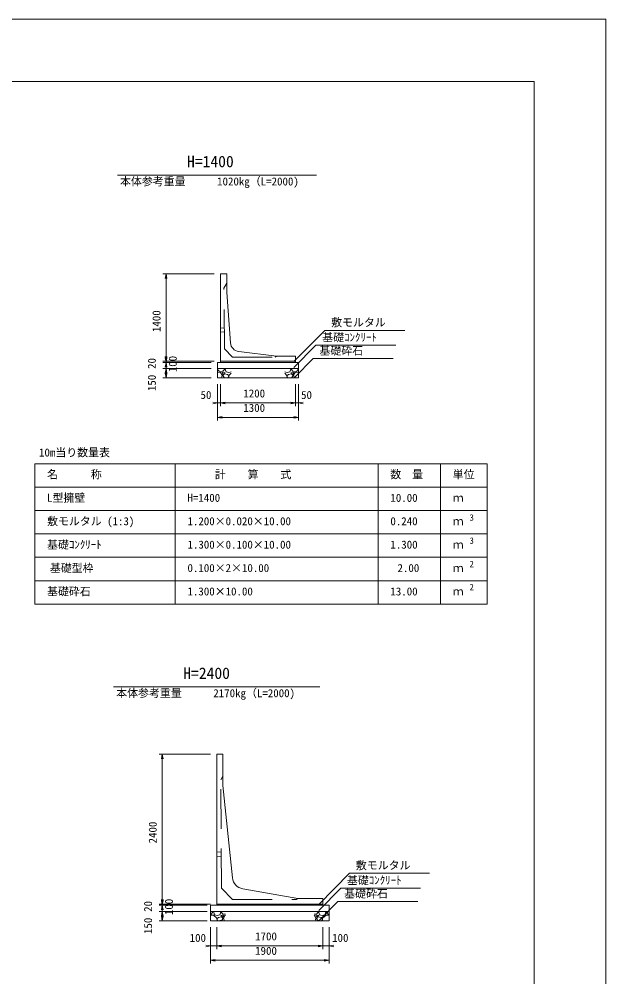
# Model space of a CAD drawing. Units: millimetres, scale not verified, with parts at other scales. Extents: x 0 to 84100, y 0 to 59400.
# Drawn here: x 65298 to 84100, y 28708 to 59400 of the extents above; entities that cross this region are included whole.
import ezdxf
from ezdxf.enums import TextEntityAlignment as Align

# ---------------------------------------------------------------- set-up
doc = ezdxf.new("R2010")
doc.units = ezdxf.units.MM
doc.header["$LTSCALE"] = 100
doc.linetypes.add('USER1', pattern=[19.05, 12.7, -6.35])
for name, color, linetype, lineweight in [('D-MTR-FRAM（材料表図枠）', 2, 'Continuous', 18), ('D-STR-DIM（寸法）', 7, 'Continuous', 18), ('D-STR-HTXT（旗揚げ）', 7, 'Continuous', 18), ('D-STR-STRn（構造物）', 7, 'Continuous', 18), ('D-STR（構造物外形線）', 1, 'Continuous', 18), ('D-TTL(外枠）', 2, 'Continuous', 18), ('DEFPOINTS_2', 8, 'Continuous', 18)]:
    doc.layers.add(name, color=color, linetype=linetype, lineweight=lineweight)
for name, color, linetype in [('D-MTR-TXT(文字列）', 7, 'Continuous'), ('D-MTR（材料表タイトル）', 7, 'Continuous'), ('D-STR-TXT（文字）', 7, 'Continuous'), ('D-TTL-TXT（文字）', 7, 'Continuous')]:
    doc.layers.add(name, color=color, linetype=linetype)
doc.styles.add('ＭＳ ゴシック', font='')
doc.styles.get('ＭＳ ゴシック').set_extended_font_data('MS Gothic')

msp = doc.modelspace()

# ---------------------------------------------------------------- linework, layer by layer
at = {"layer": 'D-MTR-FRAM（材料表図枠）'}
for p, q in [((65800, 45154.4), (80300, 45154.4)), ((65800, 40654.4), (65800, 45154.4)), ((70300, 40654.4), (70300, 45154.4)), ((76800, 40654.4), (76800, 45154.4)), ((78800, 41954.4), (78800, 45154.4)), ((78800, 40654.4), (78800, 45154.4)), ((80300, 40654.4), (80300, 45154.4)), ((65800, 44404.4), (80300, 44404.4)), ((65800, 43654.4), (80300, 43654.4)), ((65800, 42904.4), (80300, 42904.4)), ((65800, 42154.4), (80300, 42154.4)), ((65800, 41404.4), (80300, 41404.4)), ((65800, 40654.4), (80300, 40654.4))]:
    msp.add_line(p, q, dxfattribs=at)
at = {"layer": 'D-STR-DIM（寸法）'}
for p, q in [((71549.8, 51240), (69904.8, 51240)), ((69979.8, 51090), (70004.8, 51240)), ((70004.8, 51240), (70029.8, 51090)), ((70004.8, 51240), (70004.8, 51220)), ((70004.8, 51220), (70004.8, 48460)), ((70004.8, 48440), (69979.8, 48590)), ((70004.8, 48440), (69979.8, 48590)), ((70004.8, 48400), (69979.8, 48550)), ((70029.8, 48590), (70004.8, 48440)), ((70029.8, 48590), (70004.8, 48440)), ((70029.8, 48550), (70004.8, 48400)), ((71549.8, 48440), (69904.8, 48440)), ((71549.8, 48440), (69904.8, 48440)), ((71449.8, 48400), (69904.8, 48400)), ((71449.8, 48400), (69904.8, 48400)), ((71449.8, 48200), (69904.8, 48200)), ((71449.8, 48200), (69904.8, 48200)), ((69979.8, 48250), (70004.8, 48400)), ((69979.8, 48050), (70004.8, 48200)), ((69979.8, 48050), (70004.8, 48200)), ((70004.8, 48460), (70004.8, 48480)), ((70004.8, 48440), (70004.8, 48460)), ((70004.8, 48440), (70004.8, 48460)), ((70004.8, 48420), (70004.8, 48440)), ((70004.8, 48440), (70004.8, 48400)), ((70004.8, 48400), (70004.8, 48420)), ((70004.8, 48400), (70004.8, 48200)), ((70004.8, 48400), (70029.8, 48250)), ((70004.8, 48400), (70004.8, 48380)), ((70004.8, 48380), (70004.8, 48360)), ((70004.8, 48200), (70029.8, 48050)), ((70004.8, 48200), (70004.8, 48180)), ((70004.8, 48200), (70029.8, 48050)), ((70004.8, 48200), (70004.8, 48180)), ((71449.8, 47900), (69904.8, 47900)), ((70004.8, 47900), (69979.8, 48050)), ((70004.8, 48180), (70004.8, 47920)), ((70004.8, 48180), (70004.8, 48160)), ((70029.8, 48050), (70004.8, 47900)), ((70004.8, 47900), (70004.8, 47920)), ((71649.8, 47700), (71649.8, 46999.7)), ((71649.8, 47700), (71649.8, 46537.1)), ((71749.8, 47700), (71749.8, 46999.7)), ((71749.8, 47700), (71749.8, 46999.7)), ((74149.8, 47700), (74149.8, 46999.7)), ((74149.8, 47700), (74149.8, 46999.7)), ((74249.8, 47700), (74249.8, 46999.7)), ((74249.8, 47700), (74249.8, 46537.1)), ((71499.8, 47124.7), (71649.8, 47099.7)), ((71649.8, 47099.7), (71499.8, 47074.7)), ((71629.8, 47099.7), (71609.8, 47099.7)), ((71649.8, 47099.7), (71629.8, 47099.7)), ((71749.8, 47099.7), (71649.8, 47099.7)), ((71749.8, 47099.7), (71899.8, 47124.7)), ((71749.8, 47099.7), (71899.8, 47124.7)), ((71899.8, 47074.7), (71749.8, 47099.7)), ((71749.8, 47099.7), (71769.8, 47099.7)), ((71899.8, 47074.7), (71749.8, 47099.7)), ((71749.8, 47099.7), (71769.8, 47099.7)), ((71769.8, 47099.7), (71789.8, 47099.7)), ((71769.8, 47099.7), (74129.8, 47099.7)), ((73999.8, 47124.7), (74149.8, 47099.7)), ((73999.8, 47124.7), (74149.8, 47099.7)), ((74149.8, 47099.7), (73999.8, 47074.7)), ((74149.8, 47099.7), (73999.8, 47074.7)), ((74129.8, 47099.7), (74109.8, 47099.7)), ((74149.8, 47099.7), (74129.8, 47099.7)), ((74149.8, 47099.7), (74129.8, 47099.7)), ((74149.8, 47099.7), (74249.8, 47099.7)), ((74249.8, 47099.7), (74399.8, 47124.7)), ((74399.8, 47074.7), (74249.8, 47099.7)), ((74249.8, 47099.7), (74269.8, 47099.7)), ((74269.8, 47099.7), (74289.8, 47099.7)), ((71649.8, 46637.1), (71799.8, 46662.1)), ((74099.8, 46662.1), (74249.8, 46637.1)), ((71799.8, 46612.1), (71649.8, 46637.1)), ((71649.8, 46637.1), (71669.8, 46637.1)), ((74229.8, 46637.1), (71669.8, 46637.1)), ((74249.8, 46637.1), (74099.8, 46612.1)), ((74249.8, 46637.1), (74229.8, 46637.1)), ((71428.1, 35840.6), (69783.2, 35840.6)), ((69858.2, 35690.6), (69883.2, 35840.6)), ((69883.2, 35840.6), (69908.2, 35690.6)), ((69883.2, 35840.6), (69883.2, 35820.6)), ((69883.2, 35820.6), (69883.2, 31060.6)), ((71428.1, 31040.6), (69783.2, 31040.6)), ((71428.1, 31040.6), (69783.2, 31040.6)), ((71328.1, 31000.6), (69783.2, 31000.6)), ((71328.1, 31000.6), (69783.2, 31000.6)), ((69883.2, 31040.6), (69858.2, 31190.6)), ((69883.2, 31040.6), (69858.2, 31190.6)), ((69883.2, 31000.6), (69858.2, 31150.6)), ((69858.2, 30850.6), (69883.2, 31000.6)), ((69908.2, 31190.6), (69883.2, 31040.6)), ((69908.2, 31190.6), (69883.2, 31040.6)), ((69908.2, 31150.6), (69883.2, 31000.6)), ((69883.2, 31060.6), (69883.2, 31080.6)), ((69883.2, 31040.6), (69883.2, 31060.6)), ((69883.2, 31040.6), (69883.2, 31060.6)), ((69883.2, 31020.6), (69883.2, 31040.6)), ((69883.2, 31040.6), (69883.2, 31000.6)), ((69883.2, 31000.6), (69883.2, 31020.6)), ((69883.2, 31000.6), (69883.2, 30800.6)), ((69883.2, 31000.6), (69908.2, 30850.6)), ((69883.2, 31000.6), (69883.2, 30980.6)), ((71328.1, 30800.6), (69783.2, 30800.6)), ((71328.1, 30800.6), (69783.2, 30800.6)), ((69858.2, 30650.6), (69883.2, 30800.6)), ((69858.2, 30650.6), (69883.2, 30800.6)), ((69883.2, 30980.6), (69883.2, 30960.6)), ((69883.2, 30800.6), (69908.2, 30650.6)), ((69883.2, 30800.6), (69883.2, 30780.6)), ((69883.2, 30800.6), (69908.2, 30650.6)), ((69883.2, 30800.6), (69883.2, 30780.6)), ((69883.2, 30780.6), (69883.2, 30520.6)), ((69883.2, 30780.6), (69883.2, 30760.6)), ((71328.1, 30500.6), (69783.2, 30500.6)), ((69883.2, 30500.6), (69858.2, 30650.6)), ((69908.2, 30650.6), (69883.2, 30500.6)), ((69883.2, 30500.6), (69883.2, 30520.6)), ((71428.1, 30300.6), (71428.1, 29600.3)), ((71428.1, 30300.6), (71428.1, 29137.6)), ((71628.1, 30300.6), (71628.1, 29600.3)), ((71628.1, 30300.6), (71628.1, 29600.3)), ((75028.1, 30300.6), (75028.1, 29600.3)), ((75028.1, 30300.6), (75028.1, 29600.3)), ((75228.1, 30300.6), (75228.1, 29600.3)), ((75228.1, 30300.6), (75228.1, 29137.6)), ((71278.1, 29725.3), (71428.1, 29700.3)), ((71428.1, 29700.3), (71278.1, 29675.3)), ((71408.1, 29700.3), (71388.1, 29700.3)), ((71428.1, 29700.3), (71408.1, 29700.3)), ((71628.1, 29700.3), (71428.1, 29700.3)), ((71628.1, 29700.3), (71778.1, 29725.3)), ((71628.1, 29700.3), (71778.1, 29725.3)), ((71778.1, 29675.3), (71628.1, 29700.3)), ((71628.1, 29700.3), (71648.1, 29700.3)), ((71778.1, 29675.3), (71628.1, 29700.3)), ((71628.1, 29700.3), (71648.1, 29700.3)), ((71648.1, 29700.3), (71668.1, 29700.3)), ((71648.1, 29700.3), (75008.1, 29700.3)), ((74878.1, 29725.3), (75028.1, 29700.3)), ((74878.1, 29725.3), (75028.1, 29700.3)), ((75028.1, 29700.3), (74878.1, 29675.3)), ((75028.1, 29700.3), (74878.1, 29675.3)), ((75008.1, 29700.3), (74988.1, 29700.3)), ((75028.1, 29700.3), (75008.1, 29700.3)), ((75028.1, 29700.3), (75008.1, 29700.3)), ((75028.1, 29700.3), (75228.1, 29700.3)), ((75228.1, 29700.3), (75378.1, 29725.3)), ((75378.1, 29675.3), (75228.1, 29700.3)), ((75228.1, 29700.3), (75248.1, 29700.3)), ((75248.1, 29700.3), (75268.1, 29700.3)), ((71428.1, 29237.6), (71578.1, 29262.6)), ((71578.1, 29212.6), (71428.1, 29237.6)), ((71428.1, 29237.6), (71448.1, 29237.6)), ((75208.1, 29237.6), (71448.1, 29237.6)), ((75078.1, 29262.6), (75228.1, 29237.6)), ((75228.1, 29237.6), (75078.1, 29212.6)), ((75228.1, 29237.6), (75208.1, 29237.6))]:
    msp.add_line(p, q, dxfattribs=at)
at = {"layer": 'D-STR-HTXT（旗揚げ）'}
for p, q in [((68446.9, 54400), (74825.3, 54400)), ((74104.3, 48425.3), (75096, 49426.6)), ((77655.9, 49426.6), (75096, 49426.6)), ((74104.3, 48234.8), (74810.3, 48947.6)), ((77370.1, 48947.6), (74810.3, 48947.6)), ((74133.6, 47926.5), (74721.6, 48520.2)), ((77281.4, 48520.2), (74721.6, 48520.2)), ((68325.3, 38000.6), (74931, 38000.6)), ((74897, 31025.9), (75888.7, 32027.1)), ((78448.5, 32027.1), (75888.7, 32027.1)), ((74897, 30835.4), (75603, 31548.2)), ((78162.8, 31548.2), (75603, 31548.2)), ((74926.3, 30527.1), (75514.2, 31120.7)), ((78074, 31120.7), (75514.2, 31120.7))]:
    msp.add_line(p, q, dxfattribs=at)
at = {"layer": 'D-STR-STRn（構造物）'}
for p, q in [((71649.8, 48400), (74249.8, 48400)), ((71649.8, 47900), (71649.8, 48400)), ((71649.8, 48200), (74249.8, 48200)), ((71658.7, 48169.1), (71670.3, 48200)), ((71749.8, 48440), (71749.8, 48400)), ((71868.5, 48194.3), (71845.9, 48200)), ((71873.8, 48169.1), (71868.8, 48194.1)), ((71904, 48169.2), (71917.2, 48200)), ((73995.6, 48169.2), (73982.4, 48200)), ((74025.8, 48169.1), (74030.8, 48194.1)), ((74031.1, 48194.3), (74053.7, 48200)), ((74149.8, 48440), (74149.8, 48400)), ((74240.9, 48169.1), (74229.3, 48200)), ((74249.8, 47900), (74249.8, 48400)), ((71753.9, 48078.4), (71649.8, 48087)), ((71649.8, 47900), (74249.8, 47900)), ((71713.7, 48110.3), (71658.7, 48170.3)), ((71828.2, 48119.6), (71713.2, 48109.6)), ((71809.2, 47989.2), (71754.2, 48079.2)), ((71780.2, 47900), (71808.8, 47989.3)), ((71838.6, 48088.6), (71803.6, 48073.6)), ((71803.6, 48074.1), (71823.6, 48024.1)), ((71823.3, 48024.2), (71898.3, 48069.2)), ((71823.6, 47979.2), (71863.6, 47919.2)), ((71873.7, 48029.2), (71823.7, 47979.2)), ((71874, 48168.7), (71829, 48118.7)), ((71898.8, 48069.1), (71838.8, 48089.1)), ((71863.9, 47918.9), (71988.9, 47903.9)), ((71974.4, 48014.5), (71874.4, 48029.5)), ((71898.5, 48169.2), (71928.5, 48099.2)), ((71928.3, 48098.6), (72013.3, 48073.6)), ((72014.5, 47978.3), (71974.5, 48013.3)), ((71988.3, 47904), (72013.3, 47949)), ((72013.7, 47949.1), (72013.7, 47979.1)), ((72014.2, 48073.6), (72091.8, 48096.5)), ((72018.7, 47984.1), (72014.7, 47900)), ((72091.8, 48050.5), (72019.1, 47984.1)), ((73885.4, 48073.6), (73807.7, 48096.5)), ((73807.7, 48050.5), (73880.5, 47984.1)), ((73880.8, 47984.1), (73884.8, 47900)), ((73885.1, 47978.3), (73925.1, 48013.3)), ((73885.9, 47949.1), (73885.9, 47979.1)), ((73971.3, 48098.6), (73886.3, 48073.6)), ((73911.3, 47904), (73886.3, 47949)), ((74035.7, 47918.9), (73910.7, 47903.9)), ((73925.2, 48014.5), (74025.2, 48029.5)), ((74001, 48169.2), (73971, 48099.2)), ((74000.7, 48069.1), (74060.7, 48089.1)), ((74076.3, 48024.2), (74001.3, 48069.2)), ((74025.6, 48168.7), (74070.6, 48118.7)), ((74025.9, 48029.2), (74075.9, 47979.2)), ((74076, 47979.2), (74036, 47919.2)), ((74061, 48088.6), (74096, 48073.6)), ((74071.4, 48119.6), (74186.4, 48109.6)), ((74095.9, 48074.1), (74075.9, 48024.1)), ((74090.3, 47989.2), (74145.3, 48079.2)), ((74119.4, 47900), (74090.8, 47989.3)), ((74145.7, 48078.4), (74249.8, 48087)), ((74185.9, 48110.3), (74240.9, 48170.3)), ((71428.1, 30500.6), (71428.1, 31000.6)), ((71428.1, 31000.6), (75228.1, 31000.6)), ((71628.1, 31040.6), (71628.1, 31000.6)), ((75028.1, 31040.6), (75028.1, 31000.6)), ((75228.1, 30500.6), (75228.1, 31000.6)), ((71428.1, 30800.6), (75228.1, 30800.6)), ((71428.1, 30711.4), (71443, 30710.1)), ((71442.6, 30710.9), (71497.6, 30770.9)), ((71497.6, 30769.7), (71486, 30800.6)), ((71546.8, 30800.6), (71532.5, 30769.6)), ((71557.5, 30699.6), (71532.5, 30769.6)), ((71642.2, 30674.3), (71557.2, 30699.3)), ((71728, 30699.3), (71643, 30674.3)), ((71757.8, 30769.8), (71727.8, 30699.8)), ((71752.4, 30769.7), (71739.2, 30800.6)), ((71782.4, 30769.4), (71827.4, 30719.4)), ((71782.5, 30769.6), (71787.5, 30794.6)), ((71787.8, 30794.9), (71810.4, 30800.6)), ((71828, 30720.1), (71906.1, 30713.3)), ((74828.2, 30720.1), (74750.2, 30713.3)), ((74873.9, 30769.4), (74828.9, 30719.4)), ((74868.5, 30794.9), (74845.8, 30800.6)), ((74873.8, 30769.6), (74868.8, 30794.6)), ((74898.5, 30769.8), (74928.5, 30699.8)), ((74903.8, 30769.7), (74917.1, 30800.6)), ((74928.3, 30699.3), (75013.3, 30674.3)), ((75014.1, 30674.3), (75099.1, 30699.3)), ((75098.7, 30699.6), (75123.7, 30769.6)), ((75109.5, 30800.6), (75123.8, 30769.6)), ((75158.6, 30769.7), (75170.2, 30800.6)), ((75213.6, 30710.9), (75158.6, 30770.9)), ((75228.1, 30711.4), (75213.2, 30710.1)), ((71428.1, 30681.2), (71522.4, 30689.1)), ((71428.1, 30500.6), (75228.1, 30500.6)), ((71522.3, 30689.7), (71637.3, 30584.7)), ((71637.6, 30584.7), (71641.6, 30500.6)), ((71641.8, 30578.9), (71681.8, 30613.9)), ((71642.6, 30549.7), (71642.6, 30579.7)), ((71667.8, 30504.6), (71642.8, 30549.6)), ((71792.4, 30519.5), (71667.4, 30504.5)), ((71681.9, 30615), (71781.9, 30630)), ((71757.4, 30669.7), (71817.4, 30689.7)), ((71832.9, 30624.8), (71757.9, 30669.8)), ((71782.6, 30629.7), (71832.6, 30579.7)), ((71832.7, 30579.8), (71792.7, 30519.8)), ((71817.7, 30689.3), (71852.7, 30674.3)), ((71852.6, 30674.7), (71832.6, 30624.7)), ((71846.9, 30589.8), (71901.9, 30679.8)), ((71876, 30500.6), (71847.5, 30589.7)), ((71902.4, 30679.1), (71906.1, 30679.4)), ((74753.8, 30679.1), (74750.2, 30679.4)), ((74809.3, 30589.8), (74754.3, 30679.8)), ((74780.2, 30500.6), (74808.8, 30589.7)), ((74838.6, 30689.3), (74803.6, 30674.3)), ((74803.6, 30674.7), (74823.6, 30624.7)), ((74823.4, 30624.8), (74898.4, 30669.8)), ((74823.6, 30579.8), (74863.6, 30519.8)), ((74873.7, 30629.7), (74823.7, 30579.7)), ((74898.8, 30669.7), (74838.8, 30689.7)), ((74863.9, 30519.5), (74988.9, 30504.5)), ((74974.3, 30615), (74874.3, 30630)), ((75014.5, 30578.9), (74974.5, 30613.9)), ((74988.5, 30504.6), (75013.5, 30549.6)), ((75013.7, 30549.7), (75013.7, 30579.7)), ((75018.7, 30584.7), (75014.7, 30500.6)), ((75134, 30689.7), (75019, 30584.7)), ((75228.1, 30681.2), (75133.8, 30689.1))]:
    msp.add_line(p, q, dxfattribs=at)
at = {"layer": 'D-STR（構造物外形線）'}
for p, q in [((71749.8, 48440), (71749.8, 51240)), ((71749.8, 51240), (71949.8, 51240)), ((71949.8, 51240), (71949.8, 50640)), ((71949.8, 50640), (72071.3, 49025.1)), ((72333.8, 48749.9), (73549.8, 48600)), ((74149.8, 48600), (73549.8, 48600)), ((74149.8, 48440), (74149.8, 48600)), ((71749.8, 48440), (74149.8, 48440)), ((71628.1, 31040.6), (71628.1, 35840.6)), ((71628.1, 35840.6), (71828.1, 35840.6)), ((71828.1, 35840.6), (71828.1, 34840.6)), ((71828.1, 34840.6), (72136.8, 31881.1)), ((72465.8, 31528.6), (74228.1, 31220.6)), ((71628.1, 31040.6), (75028.1, 31040.6)), ((75028.1, 31220.6), (74228.1, 31220.6)), ((75028.1, 31040.6), (75028.1, 31220.6))]:
    msp.add_line(p, q, dxfattribs=at)
at = {"layer": 'D-STR（構造物外形線）', "linetype": 'USER1'}
for p, q in [((71949.8, 50940), (71859.8, 50784.1)), ((71879.8, 48830), (71859.8, 50784.1)), ((71749.8, 49510), (71860.7, 49500.2)), ((71749.8, 49370), (71862.1, 49380.7)), ((72139.8, 48570), (71879.8, 48830)), ((72139.8, 48570), (73497.8, 48570)), ((73497.8, 48570), (73549.8, 48600)), ((71828.1, 35140.6), (71758.1, 35019.3)), ((71778.1, 31550.6), (71758.1, 35019.3)), ((71628.1, 32710.2), (71771.5, 32700.2)), ((71628.1, 32570.2), (71772.2, 32580.2)), ((71778.1, 31549.4), (72138.1, 31189.4)), ((72136.9, 31190.6), (74176.2, 31190.6)), ((74176.2, 31190.6), (74228.1, 31220.6))]:
    msp.add_line(p, q, dxfattribs=at)
at = {"layer": 'D-STR（構造物外形線）'}
for centre, radius, start, end in [((72370.5, 49047.7), 300, 184.30447, 262.9716), ((72534.6, 31922.6), 400, 185.95411, 260.08725)]:
    msp.add_arc(centre, radius, start, end, dxfattribs=at)
at = {"layer": 'D-TTL(外枠）'}
for p, q in [((2300, 57400), (81800, 57400)), ((81800, 57400), (81800, 2000))]:
    msp.add_line(p, q, dxfattribs=at)
at = {"layer": 'DEFPOINTS_2'}
for p in [(0, 59400), (84100, 0)]:
    msp.add_line(p, (84100, 59400), dxfattribs=at)

# ---------------------------------------------------------------- texts
at = {"layer": 'D-MTR-TXT(文字列）', "style": 'ＭＳ ゴシック'}
for s, height, p in [('本体参考重量', 256.6, (68530, 53993.3)), ('1020kg（L=2000)', 256.6, (71642, 53993.3)), ('名\u3000\u3000\u3000称', 256.6, (66192.3, 44604.4)), ('計\u3000\u3000算\u3000\u3000式', 256.6, (71570, 44604.4)), ('数\u3000量', 256.6, (77192.3, 44604.4)), ('単位', 256.6, (79192.3, 44604.4)), ('L型擁壁', 256.6, (66192.3, 43854.4)), ('H=1400', 256.6, (70692.3, 43854.4)), ('10.00', 256.6, (77195, 43854.4)), ('ｍ', 256.6, (79192.3, 43854.4)), ('敷モルタル (1:3)', 256.6, (66192.3, 43104.4)), ('1.200×0.020×10.00', 256.6, (70692.3, 43104.4)), ('0.240', 256.6, (77195, 43104.4)), ('ｍ', 256.6, (79192.3, 43104.4)), ('3', 205.3, (79732.5, 43264.4)), ('基礎ｺﾝｸﾘｰﾄ', 256.6, (66192.3, 42354.4)), ('1.300×0.100×10.00', 256.6, (70692.3, 42354.4)), ('1.300', 256.6, (77195, 42354.4)), ('3', 205.3, (79732.5, 42524.4)), ('ｍ', 256.6, (79192.3, 42354.4)), ('基礎型枠', 256.6, (66282.3, 41604.4)), ('0.100×2×10.00', 256.6, (70692.3, 41604.4)), ('2.00', 256.6, (77422.4, 41604.4)), ('ｍ', 256.6, (79192.3, 41604.4)), ('2', 205.3, (79732.5, 41774.4)), ('基礎砕石', 256.6, (66192.3, 40854.4)), ('1.300×10.00', 256.6, (70692.3, 40854.4)), ('13.00', 256.6, (77195, 40854.4)), ('2', 205.3, (79732.5, 41034.4)), ('ｍ', 256.6, (79192.3, 40854.4)), ('本体参考重量', 256.6, (68408.3, 37593.9)), ('2170kg（L=2000)', 256.6, (71520.3, 37593.9))]:
    msp.add_text(s, height=height, dxfattribs=at).set_placement(p, align=Align.BOTTOM_LEFT)
at = {"layer": 'D-MTR（材料表タイトル）', "style": 'ＭＳ ゴシック'}
msp.add_text('10m当り数量表', height=256.6, dxfattribs=at).set_placement((65934.2, 45307), align=Align.BOTTOM_LEFT)
at = {"layer": 'D-STR-DIM（寸法）', "style": 'ＭＳ ゴシック'}
for s, p in [('1400', (69904.8, 49371.9)), ('20', (69754.8, 48190.8)), ('100', (70425, 48085.6)), ('150', (69754.8, 47480.5)), ('2400', (69783.2, 32984)), ('20', (69633.2, 30791.4)), ('100', (70303.4, 30686.1)), ('150', (69633.2, 30081.1))]:
    msp.add_text(s, height=256.6, rotation=90, dxfattribs=at).set_placement(p, align=Align.BOTTOM_LEFT)
for s, p in [('50', (71110.3, 47151)), ('1200', (72481.6, 47199.7)), ('50', (74332.7, 47151)), ('1300', (72481.6, 46737.1)), ('100', (70762.5, 29751.6)), ('1700', (72860, 29800.3)), ('100', (75327.6, 29751.6)), ('1900', (72860, 29337.6))]:
    msp.add_text(s, height=256.6, dxfattribs=at).set_placement(p, align=Align.BOTTOM_LEFT)
at = {"layer": 'D-STR-TXT（文字）', "style": 'ＭＳ ゴシック'}
for s, p in [('敷モルタル', (75296, 49476.6)), ('基礎ｺﾝｸﾘｰﾄ', (75010.3, 48997.6)), ('基礎砕石', (74921.6, 48570.2)), ('敷モルタル', (76088.7, 32077.1)), ('基礎ｺﾝｸﾘｰﾄ', (75803, 31598.2)), ('基礎砕石', (75714.2, 31170.7))]:
    msp.add_text(s, height=256.6, dxfattribs=at).set_placement(p, align=Align.BOTTOM_LEFT)
at = {"layer": 'D-TTL-TXT（文字）', "style": 'ＭＳ ゴシック'}
for s, p in [('H=1400', (70678.7, 54544.9)), ('H=2400', (70557.1, 38145.5))]:
    msp.add_text(s, height=366.6, dxfattribs=at).set_placement(p, align=Align.BOTTOM_LEFT)

doc.saveas('drawing.dxf')
